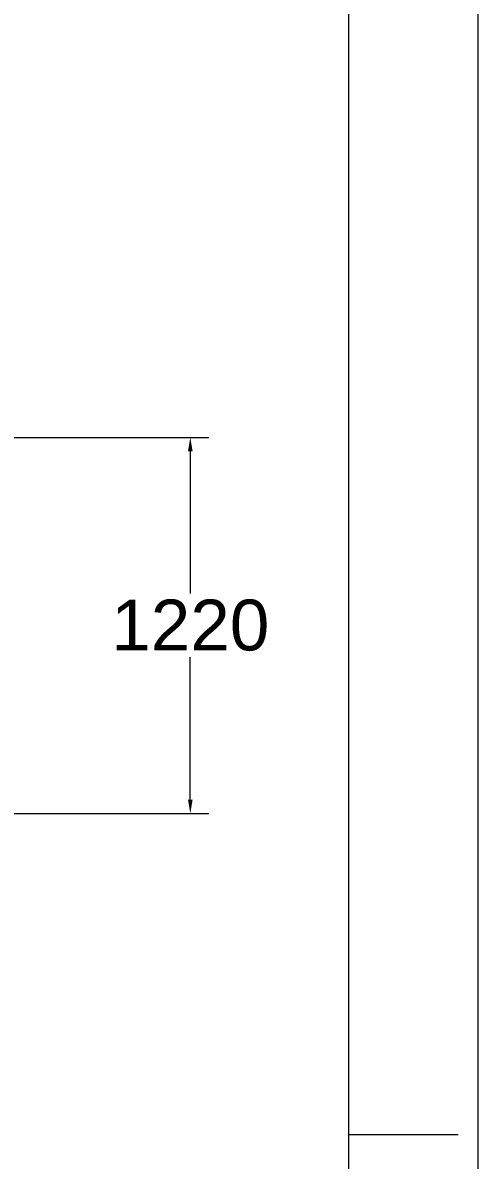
# Model space of a CAD drawing. Header units: millimetres. Extents: x 2 to 503272, y 1 to 383444.
# Drawn here: x 465755 to 503272, y 93731 to 187461 of the extents above; entities that cross this region are included whole.
import ezdxf
from ezdxf.enums import TextEntityAlignment as Align

# ---------------------------------------------------------------- set-up
doc = ezdxf.new("R2010")
doc.units = ezdxf.units.MM
doc.header["$LTSCALE"] = 25.4
doc.layers.get('Defpoints').update_dxf_attribs({"lineweight": 5})
doc.layers.add('Title Block', color=7, linetype='Continuous', lineweight=5)
doc.styles.add('ACANSTS', font='romans.shx', dxfattribs={"height": 25.4})
doc.styles.add('Roman', font='arial.ttf')
doc.styles.get("Standard").update_dxf_attribs({"font": 'arial.ttf'})
doc.dimstyles.new('ISO-25', dxfattribs={"dimscale": 30, "dimtxt": 38.1, "dimasz": 38.1, "dimexe": 50.8, "dimexo": 50.8, "dimgap": 15.875, "dimtad": 1, "dimtih": 1, "dimtoh": 1, "dimdec": 1, "dimlfac": 0.03937, "dimdsep": 46, "dimtxsty": 'Standard', "dimcen": 63.5, "dimclrd": 7, "dimclre": 7, "dimclrt": 7, "dimadec": 0, "dimazin": 0, "dimtfac": 1, "dimtdec": 1, "dimtmove": 0, "dimatfit": 3, "dimfxl": 25.4, "dimlwd": 5, "dimlwe": 5, "dimarcsym": 0})

# ---------------------------------------------------------------- blocks, each defined once
blk = doc.blocks.new('*D53')
at = {"color": 7, "linetype": 'Continuous', "lineweight": 5, "transparency": 16777216}
for p, q in [((460615, 153296), (481078, 153296)), ((479554, 152153), (479554, 140418)), ((479554, 123451), (479554, 135186)), ((455535, 122308), (481078, 122308))]:
    blk.add_line(p, q, dxfattribs=at)
at = {"color": 7, "transparency": 16777216}
for points in [[(479364, 152153), (479745, 152153), (479554, 153296)], [(479364, 123451), (479745, 123451), (479554, 122308)]]:
    blk.add_solid(points, dxfattribs=at)
at = {"layer": 'Defpoints', "color": 0, "transparency": 16777216}
for p in [(459091, 153296), (454011, 122308), (479554, 122308)]:
    blk.add_point(p, dxfattribs=at)
at = {"color": 7, "lineweight": 5, "transparency": 16777216, "insert": (479554, 137802), "char_height": 4191, "attachment_point": 5, "style": 'Roman'}
blk.add_mtext('1220', dxfattribs=at)
blk = doc.blocks.new('LONE STAR BLOWER TITLE BLOCK (SIZE A)')
at = {"layer": 'Title Block', "lineweight": 15}
for p, q in [((600.08, 0), (600.08, 457.2)), ((587.38, 12.7), (587.38, 444.5)), ((587.38, 114.3), (598.09, 114.3))]:
    blk.add_line(p, q, dxfattribs=at)
at = {"layer": 'Title Block', "lineweight": 15, "style": 'ACANSTS'}
for tag, p, height in [('DRAWN_BY', (375.45, 58.16), 3.43), ('DRAWN_DATE', (402.66, 58.47), 3.43), ('DRAWING_SUBTITLE', (450.18, 50.21), 5.14), ('CHECKED_BY', (376.02, 49.37), 3.43), ('CHECK_DATE', (402.18, 49.5), 3.43), ('ENGINEER', (375.87, 40.95), 3.43), ('ENG_DATE', (401.95, 40.92), 3.43), ('DRAWING_SUBTITLE', (450.12, 39.35), 5.14), ('MANUFACTURING', (375.76, 32.38), 3.43), ('MFG_DATE', (401.98, 32.46), 3.43), ('CONTROL', (375.76, 23.81), 3.43), ('CONTROL_DATE', (401.98, 23.88), 3.43), ('CAGE_CODE', (455.36, 23.27), 3.43), ('MODEL_FILE_NAME', (230.14, 15.52), 3.43), ('APPROVED_BY', (375.47, 14.54), 3.43), ('APPROVAL_DATE', (401.77, 14.47), 3.43)]:
    blk.add_attdef(tag, p, '', height=height, dxfattribs=at)
at = {"layer": 'Title Block', "lineweight": 15, "style": 'Roman', "flags": 8}
for tag, height, p in [('DWG_NUMBER', 7.14, (484.29, 29.15)), ('SCALE', 3.43, (459.83, 17.88)), ('SHEETNUMBER', 3.43, (539.89, 17.88)), ('TOTA_SHEETS', 3.43, (556.11, 17.82))]:
    blk.add_attdef(tag, text='', height=height, dxfattribs=at).set_placement(p, align=Align.TOP_LEFT)
at = {"layer": 'Title Block', "lineweight": 15, "style": 'ACANSTS'}
blk.add_attdef('REVISION', text='', height=3.43, dxfattribs=at).set_placement((580.38, 22.69), align=Align.CENTER)

msp = doc.modelspace()

# ---------------------------------------------------------------- block references
at = {"xscale": 838.6783455950789, "yscale": 838.6783455950789, "zscale": 838.6783455950789}
msp.add_blockref('LONE STAR BLOWER TITLE BLOCK (SIZE A)', (1.65, 0.57), dxfattribs=at)

# ---------------------------------------------------------------- dimensions: what is measured, and where the dimension line sits
at = {"color": 7, "lineweight": 5}
dim = msp.add_linear_dim(base=(479554.47, 122307.77), p1=(459091.37, 153295.77), p2=(454011.37, 122307.77), angle=90, dimstyle='ISO-25', override={"dimscale": 30, "dimtxt": 139.7, "dimpost": '\\X', "dimtxsty": 'Roman', "dimtofl": 1, "dimtmove": 1}, dxfattribs=at)
dim.commit()
dim.dimension.update_dxf_attribs({"geometry": '*D53', "text_midpoint": (479554.47, 137801.77), "dimtype": 160})

doc.saveas('drawing.dxf')
